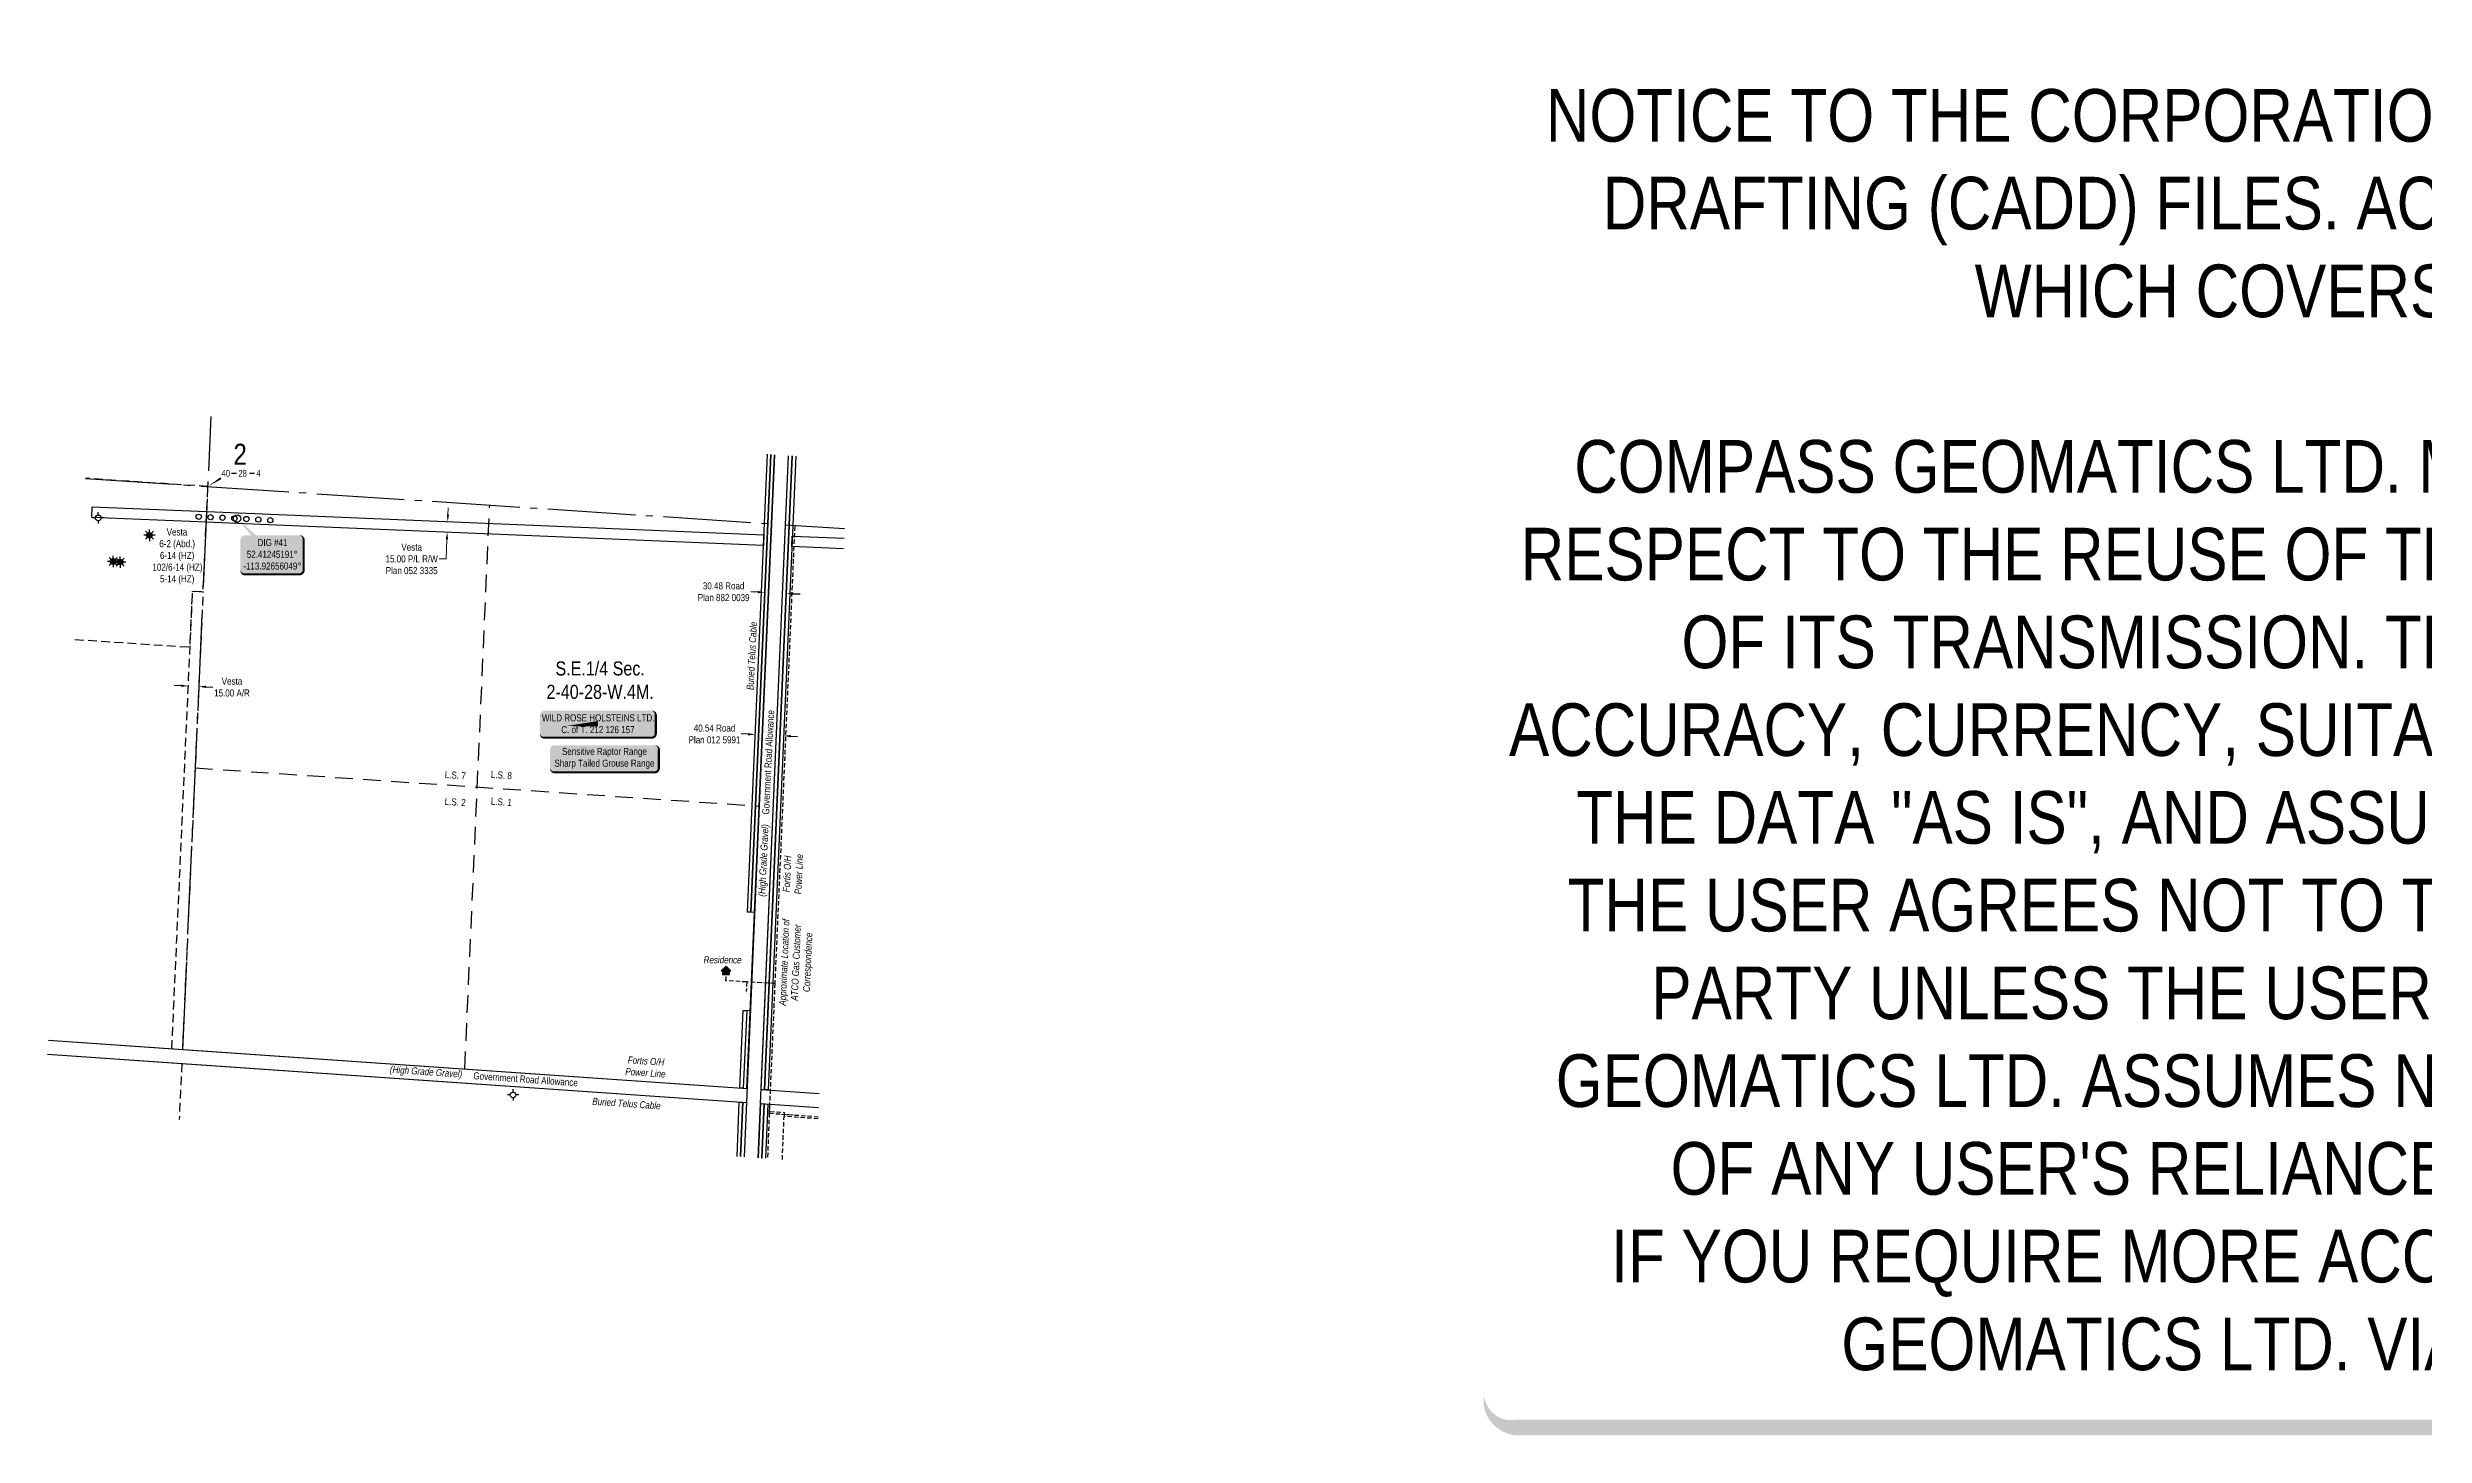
# Model space of a CAD drawing. Extents: x 300694 to 307467, y 5809637 to 5811615.
# Drawn here: x 300694 to 304080, y 5809637 to 5811615 of the extents above; entities that cross this region are included whole.
import ezdxf
from ezdxf.enums import TextEntityAlignment as Align

# ---------------------------------------------------------------- set-up
doc = ezdxf.new("R2010")
doc.units = 0
doc.header["$LTSCALE"] = 5
doc.header["$PDSIZE"] = 0.5
for name, pattern in [('foc-ACCESSROAD', [3.75, 2.5, -1.25]), ('foc-LSD', [8, 5, -3]), ('foc-QUARTERLINE', [33, 25, -3, 2, -3]), ('UG_PIPE', [1.875, 1.25, -0.625])]:
    doc.linetypes.add(name, pattern=pattern)
doc.layers.get('Defpoints').update_dxf_attribs({"color": 9})
for name, color, linetype in [('10', 1, 'Continuous'), ('9', 3, 'Continuous'), ('AS-OWNER', 7, 'Continuous'), ('AS-PIPE-UG', 44, 'UG_PIPE'), ('AS-PIPE-UG-T', 44, 'Continuous'), ('AS-POWER', 104, 'foc-POWER'), ('AS-RESIDENCE', 14, 'Continuous'), ('AS-TELUS', 224, 'foc-TEL'), ('AS-WILDLIFE-BLOCK', 131, 'Continuous'), ('C-AR', 13, 'foc-ACCESSROAD'), ('C-RW', 13, 'Continuous'), ('C-SYMBOL', 7, 'Continuous'), ('C-WS', 13, 'foc-ACCESSROAD'), ('C-WS-S', 13, 'Continuous'), ('F-WS-S', 190, 'Continuous'), ('L-ROAD-T', 7, 'Continuous'), ('L-SEC', 7, 'Continuous'), ('L-SECLBL', 7, 'Continuous'), ('L-SECQ', 8, 'foc-QUARTERLINE'), ('L-SECTION-LSD', 7, 'foc-LSD'), ('L-TITLEDB', 4, 'Continuous'), ('L-TITLEDB-T', 4, 'Continuous')]:
    doc.layers.add(name, color=color, linetype=linetype)
for name, color, linetype, lineweight in [('C-RW-T', 13, 'Continuous', 9), ('C-WS-T', 13, 'Continuous', 9), ('T-TEXT', 48, 'Continuous', 18)]:
    doc.layers.add(name, color=color, linetype=linetype, lineweight=lineweight)
doc.layers.add('DISCLAIMER', color=7, linetype='Continuous', plot=False)
doc.styles.add('100L', font='ARIALN.TTF', dxfattribs={"height": 11})
doc.styles.add('175L', font='ARIALN.TTF', dxfattribs={"height": 20})
doc.styles.add('80', font='ARIALN.TTF', dxfattribs={"height": 10})
doc.styles.add('80CG', font='ARIALN.TTF', dxfattribs={"height": 10})
doc.styles.add('80L', font='ARIALN.TTF', dxfattribs={"height": 10})
doc.styles.add('80LS', font='ARIALNI.TTF', dxfattribs={"height": 10})
doc.styles.add('foc-LtypeFont', font='ARIALN.TTF', dxfattribs={"height": 7.35})
doc.styles.add('SIMPLEX', font='ARIALN.TTF')
doc.linetypes.add('foc-POWER', pattern='A,6,-1,["P",foc-LtypeFont,S=0.2,R=0,X=-0.625,Y=-0.75],-1.24,4', length=12.24)
doc.linetypes.add('foc-POWER-NOLINE', pattern='A,0,-4,["P",foc-LtypeFont,S=0.2,R=0,X=-0.625,Y=-0.75],-8.24', length=12.24)
doc.linetypes.add('foc-TEL', pattern='A,2,-1,["T",foc-LtypeFont,S=0.2,R=0,X=-0.425,Y=-0.75],-1.24,8', length=12.24)
doc.linetypes.add('foc-TEL-NOLINE', pattern='A,0,-2,["T",foc-LtypeFont,S=0.2,R=0,X=-0.425,Y=-0.75],-10.24', length=12.24)
doc.dimstyles.new('Compass 5 000', dxfattribs={"dimscale": 5, "dimtxt": 9, "dimasz": 2, "dimexe": 0.2, "dimexo": 0.0625, "dimgap": 0.5, "dimtad": 0, "dimtih": 1, "dimtoh": 1, "dimzin": 0, "dimdsep": 46, "dimtxsty": '80CG', "dimcen": 0.1, "dimse1": 1, "dimse2": 1, "dimclrd": 256, "dimclrt": 256, "dimaunit": 1, "dimadec": 4, "dimazin": 0, "dimtfac": 0.06, "dimtofl": 0, "dimtmove": 0, "dimatfit": 1, "dimfxl": 0.2, "dimtolj": 1, "dimtzin": 0, "dimlwd": -1, "dimarcsym": 0})

# ---------------------------------------------------------------- blocks, each defined once
blk = doc.blocks.new('*D692')
at = {"layer": 'C-RW', "transparency": 16777216}
for p, q in [((300884.4, 5810705.3), (300874.4, 5810705.8)), ((300919.3, 5810703.7), (300929.3, 5810703.3))]:
    blk.add_line(p, q, dxfattribs=at)
for points in [[(300884.4, 5810707), (300884.3, 5810703.7), (300894.4, 5810704.9)], [(300919.4, 5810705.4), (300919.3, 5810702.1), (300909.3, 5810704.2)]]:
    blk.add_solid(points, dxfattribs=at)
at = {"layer": 'Defpoints', "color": 0, "transparency": 16777216}
for p in [(300894.4, 5810704.9), (300892.7, 5810668.1), (300907.7, 5810667.5)]:
    blk.add_point(p, dxfattribs=at)
at = {"layer": 'C-RW', "transparency": 16777216, "insert": (300956.6, 5810703.3), "char_height": 10, "width": 134.379, "attachment_point": 5, "style": '80CG'}
blk.add_mtext('\\A1;Vesta\\P15.00 A/R', dxfattribs=at)
blk = doc.blocks.new('GABD')
for p, q in [((-0.81, 0), (-1.62, 0)), ((0, 0.81), (0, 1.62)), ((1.62, 0), (0.81, 0)), ((0, -0.81), (0, -1.62))]:
    blk.add_line(p, q)
blk.add_circle((0, 0), 0.8)
blk = doc.blocks.new('GAS')
h = blk.add_hatch(color=255)
h.dxf.hatch_style = 1
edge = h.paths.add_edge_path()
edge.add_arc((0, 0), 0.9, 0, 360)
for p, q in [((-0.81, 0), (-1.62, 0)), ((-0.57, 0.57), (-1.14, 1.14)), ((0, 0.81), (0, 1.62)), ((0.57, 0.57), (1.14, 1.14)), ((1.62, 0), (0.81, 0)), ((-0.57, -0.57), (-1.14, -1.14)), ((0, -0.81), (0, -1.62)), ((1.14, -1.14), (0.57, -0.57))]:
    blk.add_line(p, q)
blk.add_circle((0, 0), 0.8)
blk = doc.blocks.new('L-SECLBL')
at = {"layer": '9', "color": 7}
for p, q in [((-5.1, -27.8), (-12.3, -27.8)), ((20.7, -27.8), (13.5, -27.8))]:
    blk.add_line(p, q, dxfattribs=at)
at = {"layer": '10', "color": 2, "style": 'SIMPLEX'}
blk.add_attdef('SEC', text='', height=30, dxfattribs=at).set_placement((0, 0), align=Align.MIDDLE)
at = {"layer": '10', "color": 5, "style": '80L'}
blk.add_attdef('TWP', text='', height=9.5, dxfattribs=at).set_placement((-14.4, -27.4), align=Align.MIDDLE_RIGHT)
blk.add_attdef('RGE', text='', height=9.5, dxfattribs=at).set_placement((3.6, -27.4), align=Align.MIDDLE_CENTER)
blk.add_attdef('MER', text='', height=9.5, dxfattribs=at).set_placement((23.2, -27.4), align=Align.MIDDLE_LEFT)
blk = doc.blocks.new('*U712')
h = blk.add_hatch(color=254)
edge = h.paths.add_edge_path()
edge.add_line((-39, -28.5), (39, -28.5))
edge.add_arc((39, -22.5), 6, 270, 360)
edge.add_line((45, -22.5), (45, 21))
edge.add_arc((39, 21), 6, 0, 90)
edge.add_line((39, 27), (-39, 27))
edge.add_arc((-39, 21), 6, 90, 180)
edge.add_line((-45, 21), (-45, -22.5))
edge.add_arc((-39, -22.5), 6, 180, 270)
at = {"color": 1, "flags": 128}
blk.add_lwpolyline([(-49.9, 50.9, 0, 10, 0), (0, 0, 5, 5, 0)], format="xyseb", dxfattribs=at)
blk.add_lwpolyline([(-39, -28.5, 3, 3, 0), (39, -28.5, 3, 3, 0.414214), (45, -22.5, 3, 3, 0), (45, 21, 3, 0, 0.414214), (39, 27, 0, 0, 0), (-39, 27, 0, 0, 0.414214), (-45, 21, 0, 0, 0), (-45, -22.5, 0, 3, 0.414214)], format="xyseb", close=True, dxfattribs=at)
at = {"color": 1, "style": '80'}
blk.add_attdef('ENTER_TEXT_001', (-36, -5), '', height=10, dxfattribs=at)
blk = doc.blocks.new('*D708')
at = {"layer": 'C-RW-T', "transparency": 16777216}
for p, q in [((301264.3, 5810949), (301264.7, 5810959)), ((301261.7, 5810886), (301251.7, 5810886)), ((301262.8, 5810914.1), (301261.7, 5810886))]:
    blk.add_line(p, q, dxfattribs=at)
for points in [[(301261.2, 5810914.1), (301264.5, 5810914), (301263.3, 5810924.1)], [(301262.6, 5810949.1), (301266, 5810949), (301263.9, 5810939.1)]]:
    blk.add_solid(points, dxfattribs=at)
at = {"layer": 'Defpoints', "color": 0, "transparency": 16777216}
for p in [(301177.7, 5810927.6), (301178.3, 5810942.6), (301263.3, 5810924.1)]:
    blk.add_point(p, dxfattribs=at)
at = {"layer": 'C-RW-T', "transparency": 16777216, "insert": (301212.6, 5810886), "char_height": 10, "attachment_point": 5, "style": '80CG'}
blk.add_mtext('\\A1;Vesta\\P15.00 P/L R/W\\PPlan 052 3335', dxfattribs=at)
blk = doc.blocks.new('label_road_hggr')
at = {"layer": 'L-ROAD-T', "style": '80L'}
blk.add_text('Government Road Allowance', height=10, dxfattribs=at).set_placement((0, 0), align=Align.MIDDLE_CENTER)
at = {"layer": 'T-TEXT', "style": '80LS'}
blk.add_text('(High Grade Gravel)', height=10, dxfattribs=at).set_placement((-140, 0), align=Align.MIDDLE_CENTER)
blk = doc.blocks.new('res_occ')
for points in [[(0.1, 0.89), (-1.26, -0.37), (1.46, -0.37)], [(-0.9, -1.43), (1.1, -1.43), (1.1, -0.37), (-0.9, -0.37)]]:
    blk.add_hatch(color=14).paths.add_polyline_path(points)
at = {"color": 14}
for points in [[(0.1, 0.89), (-1.26, -0.37), (1.46, -0.37)], [(-0.9, -1.43), (1.1, -1.43), (1.1, -0.37), (-0.9, -0.37)]]:
    blk.add_lwpolyline(points, close=True, dxfattribs=at)
blk = doc.blocks.new('*U715')
h = blk.add_hatch(color=59)
edge = h.paths.add_edge_path()
edge.add_line((-76.5, -20), (76.5, -20))
edge.add_arc((76.5, -14), 6, 270, 360)
edge.add_line((82.5, -14), (82.5, 12.5))
edge.add_arc((76.5, 12.5), 6, 0, 90)
edge.add_line((76.5, 18.5), (-76.5, 18.5))
edge.add_arc((-76.5, 12.5), 6, 90, 180)
edge.add_line((-82.5, 12.5), (-82.5, -14))
edge.add_arc((-76.5, -14), 6, 180, 270)
at = {"color": 1, "flags": 128}
blk.add_lwpolyline([(-76.5, -20, 3, 3, 0), (76.5, -20, 3, 3, 0.414214), (82.5, -14, 3, 3, 0), (82.5, 12.5, 3, 0, 0.414214), (76.5, 18.5, 0, 0, 0), (-76.5, 18.5, 0, 0, 0.414214), (-82.5, 12.5, 0, 0, 0), (-82.5, -14, 0, 3, 0.414214)], format="xyseb", close=True, dxfattribs=at)
blk.add_lwpolyline([(-45.7, -3.4, 0, 7.5, 0), (0, 0, 0, 0, 0)], format="xyseb", dxfattribs=at)
at = {"color": 1, "style": '80'}
blk.add_attdef('ENTER_TEXT_001', (-36, -5), '', height=10, dxfattribs=at)
blk = doc.blocks.new('*U718')
h = blk.add_hatch(color=255)
edge = h.paths.add_edge_path()
edge.add_line((-71.5, -20), (71.5, -20))
edge.add_arc((71.5, -14), 6, 270, 360)
edge.add_line((77.5, -14), (77.5, 12.5))
edge.add_arc((71.5, 12.5), 6, 0, 90)
edge.add_line((71.5, 18.5), (-71.5, 18.5))
edge.add_arc((-71.5, 12.5), 6, 90, 180)
edge.add_line((-77.5, 12.5), (-77.5, -14))
edge.add_arc((-71.5, -14), 6, 180, 270)
at = {"color": 131, "flags": 128}
blk.add_lwpolyline([(-71.5, -20, 3, 3, 0), (71.5, -20, 3, 3, 0.414214), (77.5, -14, 3, 3, 0), (77.5, 12.5, 3, 0, 0.414214), (71.5, 18.5, 0, 0, 0), (-71.5, 18.5, 0, 0, 0.414214), (-77.5, 12.5, 0, 0, 0), (-77.5, -14, 0, 3, 0.414214)], format="xyseb", close=True, dxfattribs=at)
at = {"color": 131, "style": '80'}
blk.add_attdef('ENTER_TEXT_001', (-36, -5), '', height=10, dxfattribs=at)
blk = doc.blocks.new('*D719')
at = {"layer": 'Defpoints', "color": 0, "transparency": 16777216}
for p in [(301702.6, 5810648.1), (301702, 5810635.8), (301743, 5810646.4)]:
    blk.add_point(p, dxfattribs=at)
at = {"layer": 'L-TITLEDB-T', "transparency": 16777216}
for p, q in [((301692, 5810636.2), (301682.1, 5810636.6)), ((301752.4, 5810633.6), (301762.4, 5810633.1))]:
    blk.add_line(p, q, dxfattribs=at)
for points in [[(301692.1, 5810637.9), (301692, 5810634.5), (301702, 5810635.8)], [(301752.5, 5810635.2), (301752.4, 5810631.9), (301742.5, 5810634)]]:
    blk.add_solid(points, dxfattribs=at)
at = {"layer": 'L-TITLEDB-T', "transparency": 16777216, "insert": (301644.1, 5810636.6), "char_height": 10, "attachment_point": 5, "style": '80CG'}
blk.add_mtext('\\A1;40.54 Road\\PPlan 012 5991', dxfattribs=at)
blk = doc.blocks.new('*D720')
at = {"layer": 'Defpoints', "color": 0, "transparency": 16777216}
for p in [(301715.8, 5810835.6), (301715.9, 5810838.3), (301746.2, 5810834.3)]:
    blk.add_point(p, dxfattribs=at)
at = {"layer": 'L-TITLEDB-T', "transparency": 16777216}
for p, q in [((301705.9, 5810838.7), (301695.9, 5810839.2)), ((301756.3, 5810836.5), (301766.3, 5810836.1))]:
    blk.add_line(p, q, dxfattribs=at)
for points in [[(301706, 5810840.4), (301705.8, 5810837.1), (301715.9, 5810838.3)], [(301756.4, 5810838.2), (301756.2, 5810834.9), (301746.3, 5810837)]]:
    blk.add_solid(points, dxfattribs=at)
at = {"layer": 'L-TITLEDB-T', "transparency": 16777216, "insert": (301657.1, 5810839.2), "char_height": 10, "attachment_point": 5, "style": '80CG'}
blk.add_mtext('\\A1;30.48 Road\\PPlan 882 0039', dxfattribs=at)
blk = doc.blocks.new('Disclaimer_Legal')
at = {"layer": 'DISCLAIMER', "color": 254, "flags": 128}
blk.add_lwpolyline([(-3612.9, -1104.6, 37.5, 37.5, 0), (4096.1, -1104.6, 37.5, 37.5, 0.414214), (4171.1, -1029.6, 37.5, 37.5, 0), (4171.1, 2078.7, 37.5, 0, 0.414214), (4096.1, 2153.7, 0, 0, 0), (-3612.9, 2153.7, 0, 0, 0.414214), (-3687.9, 2078.7, 0, 0, 0), (-3687.9, -1029.6, 0, 37.5, 0.414214)], format="xyseb", close=True, dxfattribs=at)
at = {"layer": 'DISCLAIMER', "color": 254, "insert": (241.6, 533.9), "char_height": 125, "width": 7717.568, "attachment_point": 5, "style": '80'}
blk.add_mtext('NOTICE TO THE CORPORATION, PERSON &/OR PERSONS REGARDING THIS COMPUTER AIDED DESIGN AND DRAFTING (CADD) FILES. ACCEPTANCE OF THE CADD DATA IS BASED ON THE FOLLOWING DISCLAIMER WHICH COVERS ALL CADD DATA RECIEVED FROM COMPASS GEOMATICS LTD.\\P{\\fArial Narrow|b1|i0|c0|p34;DISCLAIMER}\\PCOMPASS GEOMATICS LTD. MAKES NO REPRESENTATION OR WARRANTIES, EXPRESS OR IMPLIED, WITH RESPECT TO THE REUSE OF THE DATA PROVIDED HEREWITH, REGARDLESS OF ITS FORMAT OR THE MEANS OF ITS TRANSMISSION. THERE IS NO GUARANTEE OR REPRESENTATION TO THE USER AS TO THE ACCURACY, CURRENCY, SUITABILITY OR RELIABILITY OF THIS DATA FOR ANY PURPOSE. THE USER ACCEPTS THE DATA "AS IS", AND ASSUMES ALL RISKS ASSOCIATED WITH ITS USE. BY ACCEPTANCE OF THIS DATA, THE USER AGREES NOT TO TRANSMIT THIS DATA OR PROVIDE ACCESS OR ANY PART OF IT TO ANOTHER PARTY UNLESS THE USER SHALL INCLUDE WITH THE DATA A COPY OF THIS DISCLAIMER. COMPASS GEOMATICS LTD. ASSUMES NO RESPONSIBILITY FOR ACTUAL OR CONSEQUENTIAL DAMAGE AS A RESULT OF ANY USER\'S RELIANCE ON THIS DATA. THIS CADD FILE IS FOR ILLUSTRATION PURPOSES ONLY.\\PIF YOU REQUIRE MORE ACCURATE INFORMATION, PLEASE CONTACT DARCI ANGLEHART AT COMPASS GEOMATICS LTD. VIA EMAIL: darci.anglehart@compassgeomatics.ca OR CELL: 506-961-7292', dxfattribs=at)

msp = doc.modelspace()

# ---------------------------------------------------------------- linework, layer by layer
at = {"layer": 'AS-PIPE-UG'}
for p, q in [((301689.966, 5810283.291), (301689.394, 5810269.892)), ((301722.448, 5810105.598), (301722.188, 5810098.984)), ((301722.077, 5810096.189), (301719.537, 5810031.883)), ((301722.188, 5810098.984), (301722.077, 5810096.189)), ((301740.789, 5810030.441), (301743.21, 5810091.716)), ((301791.691, 5810088.353), (301743.21, 5810091.716))]:
    msp.add_line(p, q, dxfattribs=at)
for points in [[(301758.323, 5810932.279), (301730.05, 5810280.982), (301723.548, 5810131.195)], [(301730.05, 5810280.982), (301689.966, 5810283.291), (301660.309, 5810285), (301660.791, 5810296.299)], [(301722.555, 5810108.331), (301722.454, 5810105.748), (301722.448, 5810105.598)], [(301723.548, 5810131.195), (301723.541, 5810131.045), (301723.504, 5810130.192), (301722.555, 5810108.331)], [(301722.077, 5810096.189), (301739.748, 5810095.129), (301746.919, 5810094.466), (301750.01, 5810094.252), (301758.011, 5810093.697), (301791.825, 5810091.351)], [(301722.188, 5810098.984), (301723.208, 5810098.913), (301743.438, 5810097.512), (301743.21, 5810091.716)]]:
    msp.add_lwpolyline(points, dxfattribs=at)
at = {"layer": 'AS-POWER', "linetype": 'foc-POWER-NOLINE', "flags": 128}
for points in [[(301709.528, 5810110.116), (301749.658, 5811033.085)], [(300695.139, 5810200.582), (301690.86, 5810131.488)], [(301710.399, 5810130.132), (301793.301, 5810124.38)]]:
    msp.add_lwpolyline(points, dxfattribs=at)
at = {"layer": 'AS-TELUS', "linetype": 'foc-TEL-NOLINE', "flags": 128}
for points in [[(301686.679, 5810034.114), (301729.628, 5811034.429)], [(300693.815, 5810180.545), (301689.474, 5810111.505)], [(301709.528, 5810110.114), (301792.406, 5810104.368)]]:
    msp.add_lwpolyline(points, dxfattribs=at)
at = {"layer": 'C-AR', "flags": 128}
for points in [[(300870.957, 5810188.009), (300900.484, 5810840.037), (300915.469, 5810839.358), (300885.942, 5810187.325)], [(300885.032, 5810167.23), (300881.417, 5810087.399)]]:
    msp.add_lwpolyline(points, dxfattribs=at)
at = {"layer": 'C-RW', "flags": 128}
for points in [[(301019.899, 5810934.228), (300919.954, 5810938.401), (300756.74, 5810945.217), (300757.367, 5810960.203), (300920.633, 5810953.387), (301714.406, 5810920.248), (301713.754, 5810905.254), (301019.899, 5810934.228)], [(301827.978, 5810900.459), (301754.157, 5810903.546), (301754.806, 5810918.531), (301828.648, 5810915.443)]]:
    msp.add_lwpolyline(points, dxfattribs=at)
at = {"layer": 'C-WS', "flags": 128}
for points in [[(300732.853, 5810771.267), (300896.879, 5810760.413), (300900.484, 5810840.037), (300915.469, 5810839.358), (300922.257, 5810989.237)], [(300922.257, 5810989.237), (300748.02, 5811000.766)]]:
    msp.add_lwpolyline(points, dxfattribs=at)
at = {"layer": 'Defpoints', "color": 2}
for centre in [(300909.222, 5810946.046), (300926.006, 5810945.428), (300943.034, 5810944.692), (300960.054, 5810943.7), (300977.132, 5810942.83), (300994.161, 5810942.146), (301011.21, 5810941.153)]:
    msp.add_circle(centre, 3.744, dxfattribs=at)
at = {"layer": 'Defpoints', "color": 1}
msp.add_circle((300963.807, 5810943.473), 5.271, dxfattribs=at)
at = {"layer": 'L-SEC', "flags": 128}
for points in [[(301690.342, 5810131.481), (301725.319, 5810936.103), (301729.587, 5811034.432)], [(301710.397, 5810130.089), (301745.386, 5810934.691), (301749.659, 5811033.085)], [(300693.812, 5810180.502), (300885.031, 5810167.23), (301689.474, 5810111.505)], [(300695.138, 5810200.569), (300886.423, 5810187.292), (301690.864, 5810131.577)], [(301689.474, 5810111.505), (301686.412, 5810034.132)], [(301709.568, 5810110.71), (301706.484, 5810032.769)], [(301709.522, 5810109.969), (301709.528, 5810110.116)], [(301709.528, 5810110.116), (301792.407, 5810104.375)], [(301710.403, 5810130.224), (301793.305, 5810124.482)]]:
    msp.add_lwpolyline(points, dxfattribs=at)
at = {"layer": 'L-SECLBL', "color": 0, "flags": 128}
msp.add_lwpolyline([(300922.257, 5810989.237, 0, 3, 0), (300940.811, 5811001.037, 0, 0, 0)], format="xyseb", dxfattribs=at)
at = {"layer": 'L-SECQ', "flags": 128}
for points in [[(300886.423, 5810187.292), (300926.994, 5811089.142)], [(300748.02, 5811000.766), (301725.406, 5810936.097)], [(301745.384, 5810934.775), (301829.264, 5810929.225)]]:
    msp.add_lwpolyline(points, dxfattribs=at)
at = {"layer": 'L-SECTION-LSD', "flags": 128}
for points in [[(301288.385, 5810159.452), (301323.788, 5810962.67)], [(300904.1, 5810588.283), (301707.833, 5810533.858)]]:
    msp.add_lwpolyline(points, dxfattribs=at)
at = {"layer": 'L-TITLEDB', "flags": 128}
for points in [[(301724.415, 5811034.779), (301720.15, 5810936.444), (301696.073, 5810382.726), (301691.05, 5810382.946), (301715.134, 5810936.776), (301719.415, 5811035.115)], [(301729.616, 5811034.43), (301725.319, 5810936.103), (301701.14, 5810382.484), (301696.073, 5810382.726), (301720.15, 5810936.444), (301724.415, 5811034.779)], [(301754.818, 5811032.739), (301750.543, 5810934.33), (301715.567, 5810129.742), (301710.398, 5810130.099), (301745.386, 5810934.691), (301749.659, 5811033.085)], [(301759.765, 5811032.407), (301755.491, 5810933.982), (301720.556, 5810129.396), (301715.567, 5810129.742), (301750.543, 5810934.33), (301754.818, 5811032.739)], [(301676.211, 5810034.825), (301679.275, 5810112.059), (301684.306, 5810111.976), (301681.245, 5810034.483)], [(301681.251, 5810034.482), (301684.316, 5810111.83), (301689.474, 5810111.505), (301686.412, 5810034.132)], [(301706.465, 5810032.771), (301709.528, 5810110.116), (301714.703, 5810109.756), (301711.635, 5810032.42)], [(301711.635, 5810032.42), (301714.703, 5810109.756), (301719.847, 5810109.401), (301716.776, 5810032.071)]]:
    msp.add_lwpolyline(points, dxfattribs=at)
for points in [[(301685.172, 5810131.84), (301680.151, 5810132.189), (301684.957, 5810242.828), (301689.982, 5810242.573)], [(301690.347, 5810131.613), (301695.157, 5810242.36), (301689.982, 5810242.573), (301685.172, 5810131.84)]]:
    msp.add_lwpolyline(points, close=True, dxfattribs=at)

# ---------------------------------------------------------------- block references
at = {"layer": 'AS-OWNER', "color": 2}
ref = msp.add_blockref('*U715', (301477.991, 5810651.218), dxfattribs=dict(at, xscale=0.9999271399999999, yscale=0.9999271399999999, zscale=0.9999271399999999))
ref.add_attrib('ENTER_TEXT_001', 'WILD ROSE HOLSTEINS LTD.', (301398.208, 5810654.636), dxfattribs={"layer": '0', "color": 1, "height": 9.99927, "style": '80'})
ref.add_attrib('ENTER_TEXT_002', 'C. of T. 212 126 157', (301425.764, 5810637.794), dxfattribs={"layer": '0', "color": 1, "height": 9.99927, "style": '80'})
at = {"layer": 'AS-PIPE-UG-T', "color": 2, "rotation": 87.214309638903}
msp.add_blockref('label_road_hggr', (301720.563, 5810596.301), dxfattribs=at)
at = {"layer": 'AS-RESIDENCE', "color": 2}
ref = msp.add_blockref('*U712', (301013.725, 5810892.601), dxfattribs=at)
ref.add_attrib('ENTER_TEXT_001', 'DIG #41', (300993.022, 5810904.305), dxfattribs={"layer": '0', "color": 1, "height": 10, "style": '80'})
ref.add_attrib('ENTER_TEXT_002', '52.41245191%%D', (300977.719, 5810887.597), dxfattribs={"layer": '0', "color": 1, "height": 10, "style": '80'})
ref.add_attrib('ENTER_TEXT_003', '-113.92656049%%D', (300972.674, 5810870.89), dxfattribs={"layer": '0', "color": 1, "height": 10, "style": '80'})
at = {"layer": 'AS-RESIDENCE', "color": 2, "xscale": 5, "yscale": 5, "zscale": 5}
msp.add_blockref('res_occ', (301659.986, 5810301.158), dxfattribs=at)
at = {"layer": 'AS-WILDLIFE-BLOCK'}
ref = msp.add_blockref('*U718', (301487.321, 5810601.96), dxfattribs=dict(at, xscale=0.9999271399999999, yscale=0.9999271399999999, zscale=0.9999271399999999))
ref.add_attrib('ENTER_TEXT_001', 'Sensitive Raptor Range', (301426.82, 5810606.763), dxfattribs={"layer": '0', "color": 131, "height": 9.99927, "style": '80'})
ref.add_attrib('ENTER_TEXT_002', 'Sharp Tailed Grouse Range', (301415.992, 5810589.92), dxfattribs={"layer": '0', "color": 131, "height": 9.99927, "style": '80'})
at = {"layer": 'C-WS-S', "color": 2, "xscale": 5, "yscale": 5, "zscale": 5}
for name, p in [('GABD', (300766.062, 5810944.443)), ('GAS', (300838.947, 5810919.637)), ('GAS', (300787.277, 5810882.233)), ('GAS', (300797.255, 5810881.54))]:
    msp.add_blockref(name, p, dxfattribs=at)
at = {"layer": 'F-WS-S', "color": 2, "xscale": 5, "yscale": 5, "zscale": 5}
msp.add_blockref('GABD', (301357.041, 5810122.304), dxfattribs=at)
at = {"layer": 'L-SECLBL', "color": 0}
msp.add_blockref('L-SECLBL', (300968.219, 5811035.365), dxfattribs=at).add_auto_attribs({'SEC': '2', 'TWP': '40', 'RGE': '28', 'MER': '4'})
at = {"layer": 'L-TITLEDB-T', "color": 3, "xscale": 0.6, "yscale": 0.6, "zscale": 0.6}
msp.add_blockref('Disclaimer_Legal', (304953.125, 5810311.161), dxfattribs=at)

# ---------------------------------------------------------------- texts
at = {"layer": 'AS-PIPE-UG-T', "insert": (301735.807, 5810249.758), "char_height": 9.99927, "attachment_point": 1, "rotation": 87.598476, "style": '80L'}
msp.add_mtext_dynamic_manual_height_columns('\\pi0.04966;{\\fArial Narrow|b0|i1|c0|p34;Approximate Location of \\P\\pi7.6412;ATCO Gas Customer \\P\\pi20.88375;Correspondence}', width=125.13114, gutter_width=49.996, heights=[0], dxfattribs=at)
at = {"layer": 'AS-POWER', "linetype": 'foc-POWER-NOLINE', "char_height": 10, "attachment_point": 1, "style": '80L'}
for insert, rotation in [((301741.214, 5810408.83), 87.508997), ((301518.333, 5810177.627), 356.029488)]:
    msp.add_mtext_dynamic_manual_height_columns('\\pi2.55341;{\\fArial Narrow|b0|i1|c0|p34;Fortis O/H \\P\\pi0.32626;Power Line}', width=57.1191, gutter_width=50, heights=[0], dxfattribs=dict(at, insert=insert, rotation=rotation))
at = {"layer": 'AS-RESIDENCE', "insert": (301628.559, 5810319.786), "char_height": 10, "attachment_point": 1, "style": '80L'}
msp.add_mtext_dynamic_manual_height_columns('{\\fArial Narrow|b0|i1|c0|p34;Residence}', width=53.94038, gutter_width=50, heights=[0], dxfattribs=at)
at = {"layer": 'AS-TELUS', "linetype": 'foc-TEL-NOLINE', "char_height": 10, "attachment_point": 1, "style": '80L'}
for insert, rotation in [((301689.664, 5810699.175), 87.031506), ((301470.137, 5810118.477), 356.029488)]:
    msp.add_mtext_dynamic_manual_height_columns('\\pi0.29898;{\\fArial Narrow|b0|i1|c0|p34;Buried Telus Cable}', width=97.23506, gutter_width=50, heights=[0], dxfattribs=dict(at, insert=insert, rotation=rotation))
at = {"layer": 'C-SYMBOL', "color": 3, "insert": (301481.157, 5810739.992), "char_height": 20, "width": 151.01855, "attachment_point": 2, "style": '175L'}
msp.add_mtext('S.E.1/4 Sec. \\P2-40-28-W.4M.', dxfattribs=at)
at = {"layer": 'C-WS-T', "insert": (300841.179, 5810929.377), "char_height": 10, "attachment_point": 1, "style": '80L'}
msp.add_mtext_dynamic_manual_height_columns('\\pi22.39863;Vesta\\P\\pi11.85293;6-2 (Abd.)\\P\\pi12.81814;6-14 (HZ)\\P\\pi2.07803;102/6-14 (HZ)\\P\\pi12.84201;5-14 (HZ)', width=73.53532, gutter_width=50, heights=[0], dxfattribs=at)
at = {"layer": 'L-ROAD-T', "style": '80L'}
msp.add_text('Government Road Allowance', height=10, rotation=356.046416, dxfattribs=at).set_placement((301374.972, 5810144.712), align=Align.MIDDLE_CENTER)
at = {"layer": 'T-TEXT', "style": '80LS'}
msp.add_text('(High Grade Gravel)', height=10, rotation=356.029488, dxfattribs=at).set_placement((301233.13, 5810155.501), align=Align.MIDDLE_CENTER)

# ---------------------------------------------------------------- dimensions: what is measured, and where the dimension line sits
at = {"layer": 'C-RW', "color": 2}
dim = msp.add_linear_dim(base=(300894.364, 5810704.879), p1=(300907.685, 5810667.459), p2=(300892.7, 5810668.138), angle=177.407151, text='Vesta\\P15.00 A/R', dimstyle='Compass 5 000', dxfattribs=at)
dim.commit()
dim.dimension.update_dxf_attribs({"geometry": '*D692', "text_midpoint": (300956.61, 5810703.296), "dimtype": 161})
at = {"layer": 'C-RW-T', "color": 2}
dim = msp.add_linear_dim(base=(301263.26, 5810924.065), p1=(301178.32, 5810942.629), p2=(301177.694, 5810927.638), angle=267.608866, text='Vesta\\P15.00 P/L R/W\\PPlan 052 3335', dimstyle='Compass 5 000', dxfattribs=at)
dim.commit()
dim.dimension.update_dxf_attribs({"geometry": '*D708', "text_midpoint": (301212.586, 5810886.013), "dimtype": 161})
at = {"layer": 'L-TITLEDB-T', "color": 3}
for p1, p2, distance, text, picture, middle in [((301746.193, 5810834.259), (301715.758, 5810835.582), -2.718, '30.48 Road\\PPlan 882 0039', '*D720', (301657.147, 5810839.166)), ((301742.995, 5810646.386), (301702.578, 5810648.143), 12.394, '40.54 Road\\PPlan 012 5991', '*D719', (301644.112, 5810636.63))]:
    dim = msp.add_aligned_dim(p1=p1, p2=p2, distance=distance, text=text, dimstyle='Compass 5 000', dxfattribs=at)
    dim.commit()
    dim.dimension.update_dxf_attribs({"geometry": picture, "text_midpoint": middle})

# ---------------------------------------------------------------- next in the draw order: texts
at = {"layer": 'L-SECTION-LSD', "char_height": 10, "attachment_point": 1, "rotation": 356.126081, "style": '100L', "bg_fill": 3, "box_fill_scale": 1.5, "bg_fill_color": 256, "bg_fill_transparency": 0}
for s, width, insert in [('\\pi2.14046;L.S. 2', 30.65342, (301257.922, 5810545.815)), ('L.S. 1', 29.99119, (301325.882, 5810545.815))]:
    msp.add_mtext_dynamic_manual_height_columns(s, width=width, gutter_width=55, heights=[0], dxfattribs=dict(at, insert=insert))

# ---------------------------------------------------------------- next in the draw order: texts
for s, width, insert in [('\\pi2.30612;L.S. 7', 30.88047, (301257.922, 5810584.099)), ('L.S. 8', 30.40114, (301325.882, 5810584.099))]:
    msp.add_mtext_dynamic_manual_height_columns(s, width=width, gutter_width=55, heights=[0], dxfattribs=dict(at, insert=insert))

doc.saveas('drawing.dxf')
